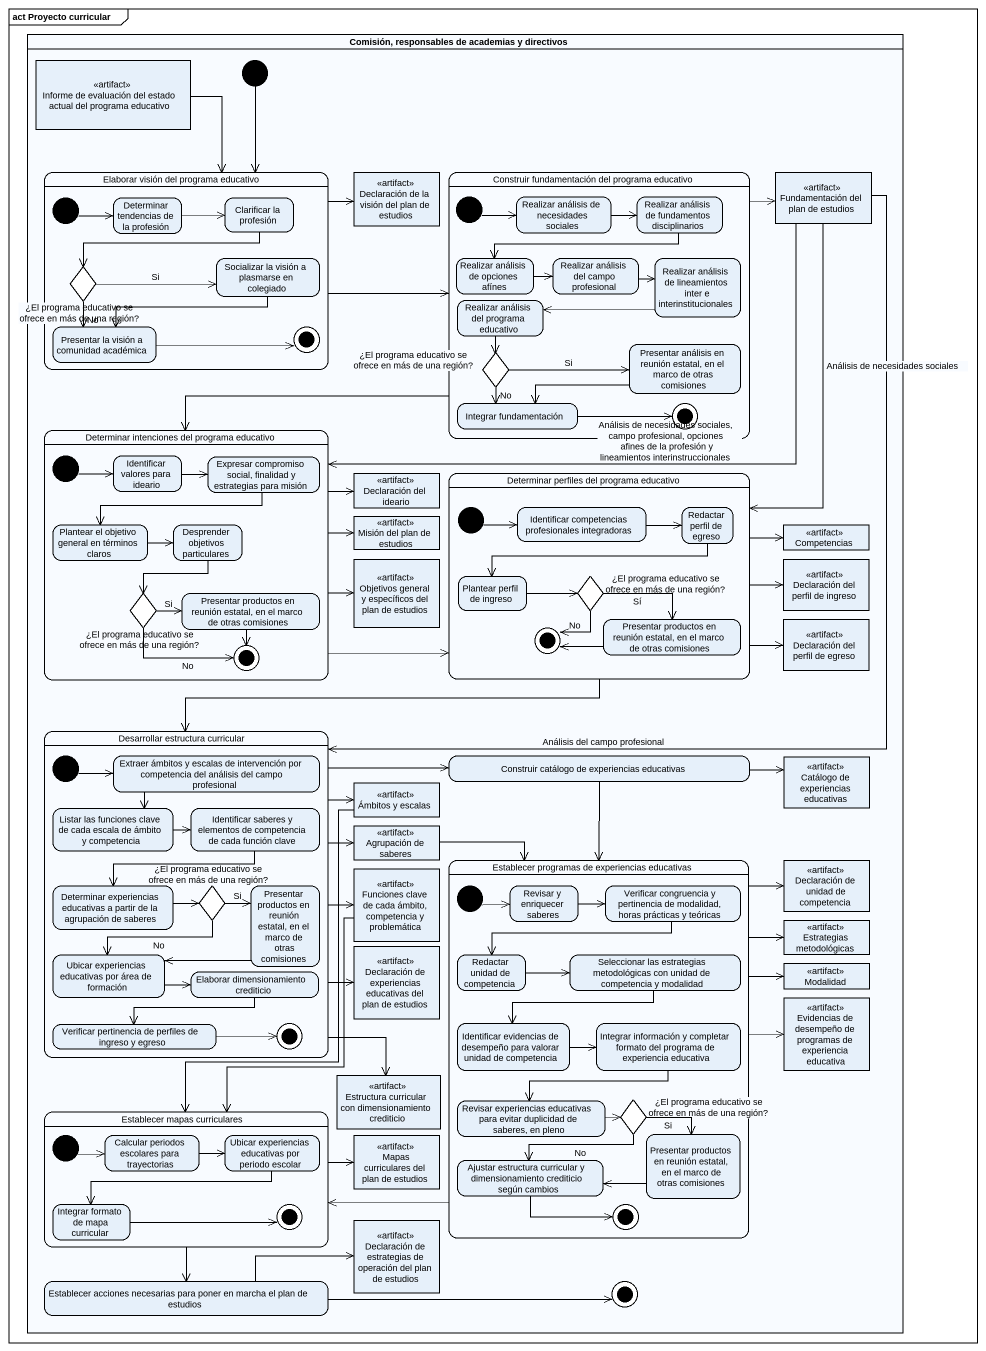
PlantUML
@startuml
mainframe act Proyecto curricular
hide empty description
state "Comisión, responsables de academias y directivos" as Comisión_responsables_de <<partition>> {
  state "Informe de evaluación del estado actual del programa educativo" as Informe_de_evaluación_del <<artifact>>
  state "Elaborar visión del programa educativo" as Elaborar_visión_del {
    state "Determinar tendencias de la profesión" as Determinar_tendencias_de_la
    state "Clarificar la profesión" as Clarificar_la_profesión
    state "¿El programa educativo se ofrece en más de una región?" as El_programa_educativo_se <<choice>>
    state "Socializar la visión a plasmarse en colegiado" as Socializar_la_visión_a
    state "Presentar la visión a comunidad académica" as Presentar_la_visión_a
    [*] -right-> Determinar_tendencias_de_la
    Presentar_la_visión_a -right-> [*]
  }
  state "Declaración de la visión del plan de estudios" as Declaración_de_la_visión <<artifact>>
  state "Construir fundamentación del programa educativo" as Construir_fundamentación {
    state "Realizar análisis de necesidades sociales" as Realizar_análisis_de
    state "Realizar análisis de fundamentos disciplinarios" as Realizar_análisis_de_2
    state "Realizar análisis de opciones afínes" as Realizar_análisis_de_3
    state "Realizar análisis del campo profesional" as Realizar_análisis_del_campo
    state "Realizar análisis de lineamientos inter e interinstitucionales" as Realizar_análisis_de_4
    state "Realizar análisis del programa educativo" as Realizar_análisis_del
    state "¿El programa educativo se ofrece en más de una región?" as El_programa_educativo_se_2 <<choice>>
    state "Presentar análisis en reunión estatal, en el marco de otras comisiones" as Presentar_análisis_en
    state "Integrar fundamentación" as Integrar_fundamentación
    [*] -right-> Realizar_análisis_de
    Integrar_fundamentación -right-> [*]
  }
  state "Fundamentación del plan de estudios" as Fundamentación_del_plan_de <<artifact>>
  state "Determinar intenciones del programa educativo" as Determinar_intenciones_del {
    state "Identificar valores para ideario" as Identificar_valores_para
    state "Expresar compromiso social, finalidad y estrategias para misión" as Expresar_compromiso_social
    state "Plantear el objetivo general en términos claros" as Plantear_el_objetivo
    state "Desprender objetivos particulares" as Desprender_objetivos
    state "¿El programa educativo se ofrece en más de una región?" as El_programa_educativo_se_4 <<choice>>
    state "Presentar productos en reunión estatal, en el marco de otras comisiones" as Presentar_productos_en
    [*] -right-> Identificar_valores_para
    El_programa_educativo_se_4 -right-> [*] : No
    Presentar_productos_en --> [*]
  }
  state "Declaración del ideario" as Declaración_del_ideario <<artifact>>
  state "Determinar perfiles del programa educativo" as Determinar_perfiles_del {
    state "Identificar competencias profesionales integradoras" as Identificar_competencias
    state "Redactar perfil de egreso" as Redactar_perfil_de_egreso
    state "Plantear perfil de ingreso" as Plantear_perfil_de_ingreso
    state "¿El programa educativo se ofrece en más de una región?" as El_programa_educativo_se_3 <<choice>>
    state "Presentar productos en reunión estatal, en el marco de otras comisiones" as Presentar_productos_en_2
    [*] -right-> Identificar_competencias
    El_programa_educativo_se_3 --> [*] : No
    Presentar_productos_en_2 -left-> [*]
  }
  state "Misión del plan de estudios" as Misión_del_plan_de_estudios <<artifact>>
  state Competencias <<artifact>>
  state "Objetivos general y específicos del plan de estudios" as Objetivos_general_y <<artifact>>
  state "Declaración del perfil de ingreso" as Declaración_del_perfil_de <<artifact>>
  state "Declaración del perfil de egreso" as Declaración_del_perfil_de_2 <<artifact>>
  state "Desarrollar estructura curricular" as Desarrollar_estructura {
    state "Extraer ámbitos y escalas de intervención por competencia del análisis del campo profesional" as Extraer_ámbitos_y_escalas
    state "Listar las funciones clave de cada escala de ámbito y competencia" as Listar_las_funciones_clave
    state "Identificar saberes y elementos de competencia de cada función clave" as Identificar_saberes_y
    state "Determinar experiencias educativas a partir de la agrupación de saberes" as Determinar_experiencias
    state "¿El programa educativo se ofrece en más de una región?" as El_programa_educativo_se_5 <<choice>>
    state "Presentar productos en reunión estatal, en el marco de otras comisiones" as Presentar_productos_en_3
    state "Ubicar experiencias educativas por área de formación" as Ubicar_experiencias
    state "Elaborar dimensionamiento crediticio" as Elaborar_dimensionamiento
    state "Verificar pertinencia de perfiles de ingreso y egreso" as Verificar_pertinencia_de
    [*] -right-> Extraer_ámbitos_y_escalas
    Verificar_pertinencia_de -right-> [*]
  }
  state "Ámbitos y escalas" as Ámbitos_y_escalas <<artifact>>
  state "Construir catálogo de experiencias educativas" as Construir_catálogo_de
  state "Catálogo de experiencias educativas" as Catálogo_de_experiencias <<artifact>>
  state "Agrupación de saberes" as Agrupación_de_saberes <<artifact>>
  state "Establecer programas de experiencias educativas" as Establecer_programas_de {
    state "Revisar y enriquecer saberes" as Revisar_y_enriquecer_saberes
    state "Verificar congruencia y pertinencia de modalidad, horas prácticas y teóricas" as Verificar_congruencia_y
    state "Redactar unidad de competencia" as Redactar_unidad_de
    state "Seleccionar las estrategias metodológicas con unidad de competencia y modalidad" as Seleccionar_las_estrategias
    state "Identificar evidencias de desempeño para valorar unidad de competencia" as Identificar_evidencias_de
    state "Integrar información y completar formato del programa de experiencia educativa" as Integrar_información_y
    state "Revisar experiencias educativas para evitar duplicidad de saberes, en pleno" as Revisar_experiencias
    state "¿El programa educativo se ofrece en más de una región?" as El_programa_educativo_se_6 <<choice>>
    state "Ajustar estructura curricular y dimensionamiento crediticio según cambios" as Ajustar_estructura
    state "Presentar productos en reunión estatal, en el marco de otras comisiones" as Presentar_productos_en_4
    [*] -right-> Revisar_y_enriquecer_saberes
    Ajustar_estructura -right-> [*]
  }
  state "Declaración de unidad de competencia" as Declaración_de_unidad_de <<artifact>>
  state "Funciones clave de cada ámbito, competencia y problemática" as Funciones_clave_de_cada <<artifact>>
  state "Estrategias metodológicas" as Estrategias_metodológicas <<artifact>>
  state "Declaración de experiencias educativas del plan de estudios" as Declaración_de_experiencias <<artifact>>
  state Modalidad <<artifact>>
  state "Evidencias de desempeño de programas de experiencia educativa" as Evidencias_de_desempeño_de <<artifact>>
  state "Estructura curricular con dimensionamiento crediticio" as Estructura_curricular_con <<artifact>>
  state "Establecer mapas curriculares" as Establecer_mapas {
    state "Calcular periodos escolares para trayectorias" as Calcular_periodos_escolares
    state "Ubicar experiencias educativas por periodo escolar" as Ubicar_experiencias_2
    state "Integrar formato de mapa curricular" as Integrar_formato_de_mapa
    [*] -right-> Calcular_periodos_escolares
    Integrar_formato_de_mapa -right-> [*]
  }
  state "Mapas curriculares del plan de estudios" as Mapas_curriculares_del_plan <<artifact>>
  state "Declaración de estrategias de operación del plan de estudios" as Declaración_de_estrategias <<artifact>>
  state "Establecer acciones necesarias para poner en marcha el plan de estudios" as Establecer_acciones
  [*] --> Elaborar_visión_del
  Establecer_acciones -right-> [*]
}
Informe_de_evaluación_del --> Elaborar_visión_del
Elaborar_visión_del -right-> Declaración_de_la_visión
Elaborar_visión_del -right-> Construir_fundamentación
Determinar_tendencias_de_la -right-> Clarificar_la_profesión
Clarificar_la_profesión -left-> El_programa_educativo_se
Construir_fundamentación -right-> Fundamentación_del_plan_de
Construir_fundamentación --> Determinar_intenciones_del
Realizar_análisis_de -right-> Realizar_análisis_de_2
Realizar_análisis_de_2 -left-> Realizar_análisis_de_3
Fundamentación_del_plan_de -left-> Determinar_intenciones_del : Análisis de necesidades sociales, campo profesional, opciones afines de la profesión y lineamientos interinstruccionales
Fundamentación_del_plan_de --> Determinar_perfiles_del : Análisis de necesidades sociales
Fundamentación_del_plan_de --> Desarrollar_estructura : Análisis del campo profesional
El_programa_educativo_se -right-> Socializar_la_visión_a : Si
El_programa_educativo_se --> Presentar_la_visión_a : No
Socializar_la_visión_a -left-> Presentar_la_visión_a
Realizar_análisis_de_3 -right-> Realizar_análisis_del_campo
Realizar_análisis_del_campo -right-> Realizar_análisis_de_4
Realizar_análisis_de_4 -left-> Realizar_análisis_del
Realizar_análisis_del --> El_programa_educativo_se_2
El_programa_educativo_se_2 -right-> Presentar_análisis_en : Si
El_programa_educativo_se_2 --> Integrar_fundamentación : No
Presentar_análisis_en -left-> Integrar_fundamentación
Determinar_intenciones_del -right-> Declaración_del_ideario
Determinar_intenciones_del -right-> Determinar_perfiles_del
Determinar_intenciones_del -right-> Misión_del_plan_de_estudios
Determinar_intenciones_del -right-> Objetivos_general_y
Identificar_valores_para -right-> Expresar_compromiso_social
Expresar_compromiso_social -left-> Plantear_el_objetivo
Determinar_perfiles_del -right-> Competencias
Determinar_perfiles_del -right-> Declaración_del_perfil_de
Determinar_perfiles_del -right-> Declaración_del_perfil_de_2
Determinar_perfiles_del --> Desarrollar_estructura
Identificar_competencias -right-> Redactar_perfil_de_egreso
Redactar_perfil_de_egreso -left-> Plantear_perfil_de_ingreso
Plantear_el_objetivo -right-> Desprender_objetivos
Desprender_objetivos --> El_programa_educativo_se_4
Plantear_perfil_de_ingreso -right-> El_programa_educativo_se_3
El_programa_educativo_se_3 -right-> Presentar_productos_en_2 : Sí
El_programa_educativo_se_4 -right-> Presentar_productos_en : Si
Desarrollar_estructura -right-> Ámbitos_y_escalas
Desarrollar_estructura -right-> Construir_catálogo_de
Desarrollar_estructura -right-> Agrupación_de_saberes
Desarrollar_estructura -right-> Funciones_clave_de_cada
Desarrollar_estructura -right-> Declaración_de_experiencias
Desarrollar_estructura --> Estructura_curricular_con
Extraer_ámbitos_y_escalas -left-> Listar_las_funciones_clave
Ámbitos_y_escalas --> Establecer_mapas
Construir_catálogo_de -right-> Catálogo_de_experiencias
Construir_catálogo_de --> Establecer_programas_de
Listar_las_funciones_clave -right-> Identificar_saberes_y
Identificar_saberes_y -left-> Determinar_experiencias
Agrupación_de_saberes --> Establecer_programas_de
Establecer_programas_de -up-> Declaración_de_unidad_de
Establecer_programas_de -right-> Estrategias_metodológicas
Establecer_programas_de -right-> Modalidad
Establecer_programas_de -right-> Evidencias_de_desempeño_de
Establecer_programas_de -left-> Establecer_mapas
Determinar_experiencias -right-> El_programa_educativo_se_5
El_programa_educativo_se_5 -right-> Presentar_productos_en_3 : Si
El_programa_educativo_se_5 --> Ubicar_experiencias : No
Presentar_productos_en_3 -left-> Ubicar_experiencias
Funciones_clave_de_cada --> Establecer_mapas
Revisar_y_enriquecer_saberes -right-> Verificar_congruencia_y
Verificar_congruencia_y -left-> Redactar_unidad_de
Ubicar_experiencias -right-> Elaborar_dimensionamiento
Elaborar_dimensionamiento -left-> Verificar_pertinencia_de
Redactar_unidad_de -right-> Seleccionar_las_estrategias
Seleccionar_las_estrategias -left-> Identificar_evidencias_de
Identificar_evidencias_de -right-> Integrar_información_y
Integrar_información_y -left-> Revisar_experiencias
Establecer_mapas -right-> Mapas_curriculares_del_plan
Establecer_mapas --> Establecer_acciones
Revisar_experiencias -right-> El_programa_educativo_se_6
El_programa_educativo_se_6 -left-> Ajustar_estructura : No
El_programa_educativo_se_6 --> Presentar_productos_en_4 : Si
Calcular_periodos_escolares -right-> Ubicar_experiencias_2
Ubicar_experiencias_2 -left-> Integrar_formato_de_mapa
Presentar_productos_en_4 -left-> Ajustar_estructura
Establecer_acciones -right-> Declaración_de_estrategias
@enduml
